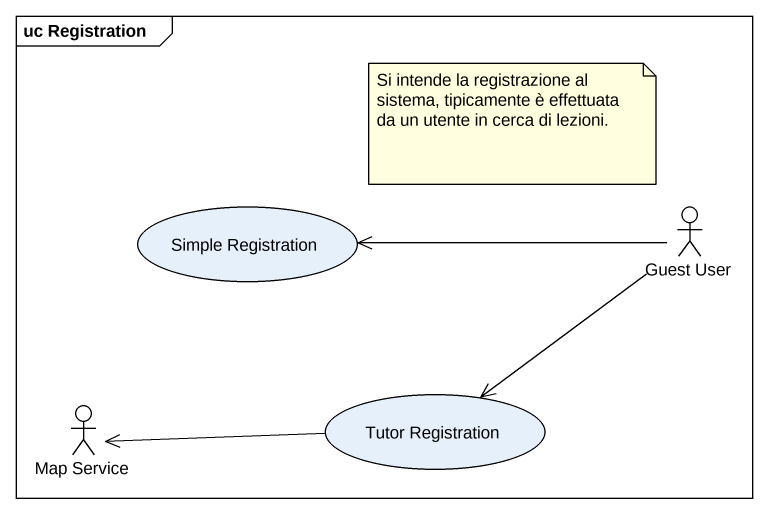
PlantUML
@startuml
mainframe uc Registration
usecase "Simple Registration" as Simple_Registration
actor "Guest User" as Guest_User
actor "Map Service" as Map_Service
usecase "Tutor Registration" as Tutor_Registration
Guest_User -left-> Simple_Registration
Guest_User --> Tutor_Registration
Tutor_Registration -left-> Map_Service
note as N1
  Si intende la registrazione al sistema, tipicamente è effettuata da un utente in cerca di lezioni.
end note
@enduml
